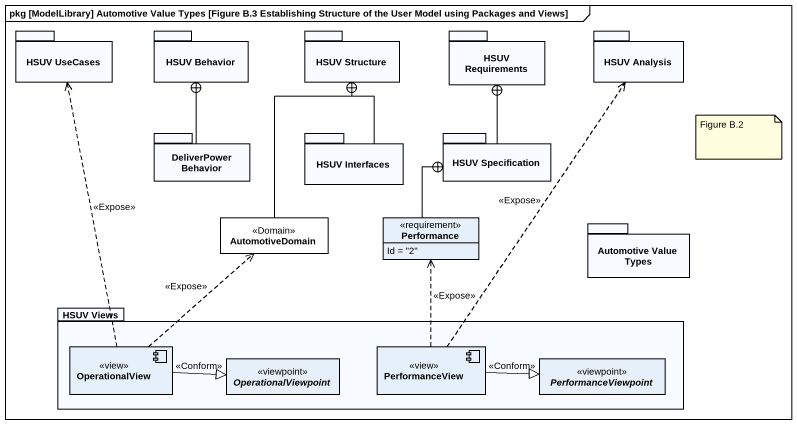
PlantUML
@startuml
mainframe pkg [ModelLibrary] Automotive Value Types [Figure B.3 Establishing Structure of the User Model using Packages and Views]
allowmixing
hide circle
hide empty members
package "HSUV UseCases" as HSUV_UseCases {
}
package "HSUV Behavior" as HSUV_Behavior {
}
package "HSUV Structure" as HSUV_Structure {
}
package "HSUV Requirements" as HSUV_Requirements {
}
package "HSUV Analysis" as HSUV_Analysis {
}
package "DeliverPower Behavior" as DeliverPower_Behavior {
}
package "HSUV Interfaces" as HSUV_Interfaces {
}
package "HSUV Specification" as HSUV_Specification {
}
class AutomotiveDomain <<Domain>> #FFFFFF
class Performance <<requirement>> {
  Id = "2"
}
package "Automotive Value Types" as Automotive_Value_Types {
}
package "HSUV Views" as HSUV_Views {
  component OperationalView <<view>>
  abstract class OperationalViewpoint <<viewpoint>>
  component PerformanceView <<view>>
  abstract class PerformanceViewpoint <<viewpoint>>
}
DeliverPower_Behavior -up-+ HSUV_Behavior
HSUV_Interfaces -up-+ HSUV_Structure
HSUV_Specification -up-+ HSUV_Requirements
AutomotiveDomain -up-+ HSUV_Structure
Performance -up-+ HSUV_Specification
OperationalView .up.> HSUV_UseCases : <<Expose>>
OperationalView .up.> AutomotiveDomain : <<Expose>>
OperationalView -right-|> OperationalViewpoint : <<Conform>>
PerformanceView .up.> HSUV_Analysis : <<Expose>>
PerformanceView .up.> Performance : <<Expose>>
PerformanceView -right-|> PerformanceViewpoint : <<Conform>>
note as N1
  Figure B.2
end note
@enduml
